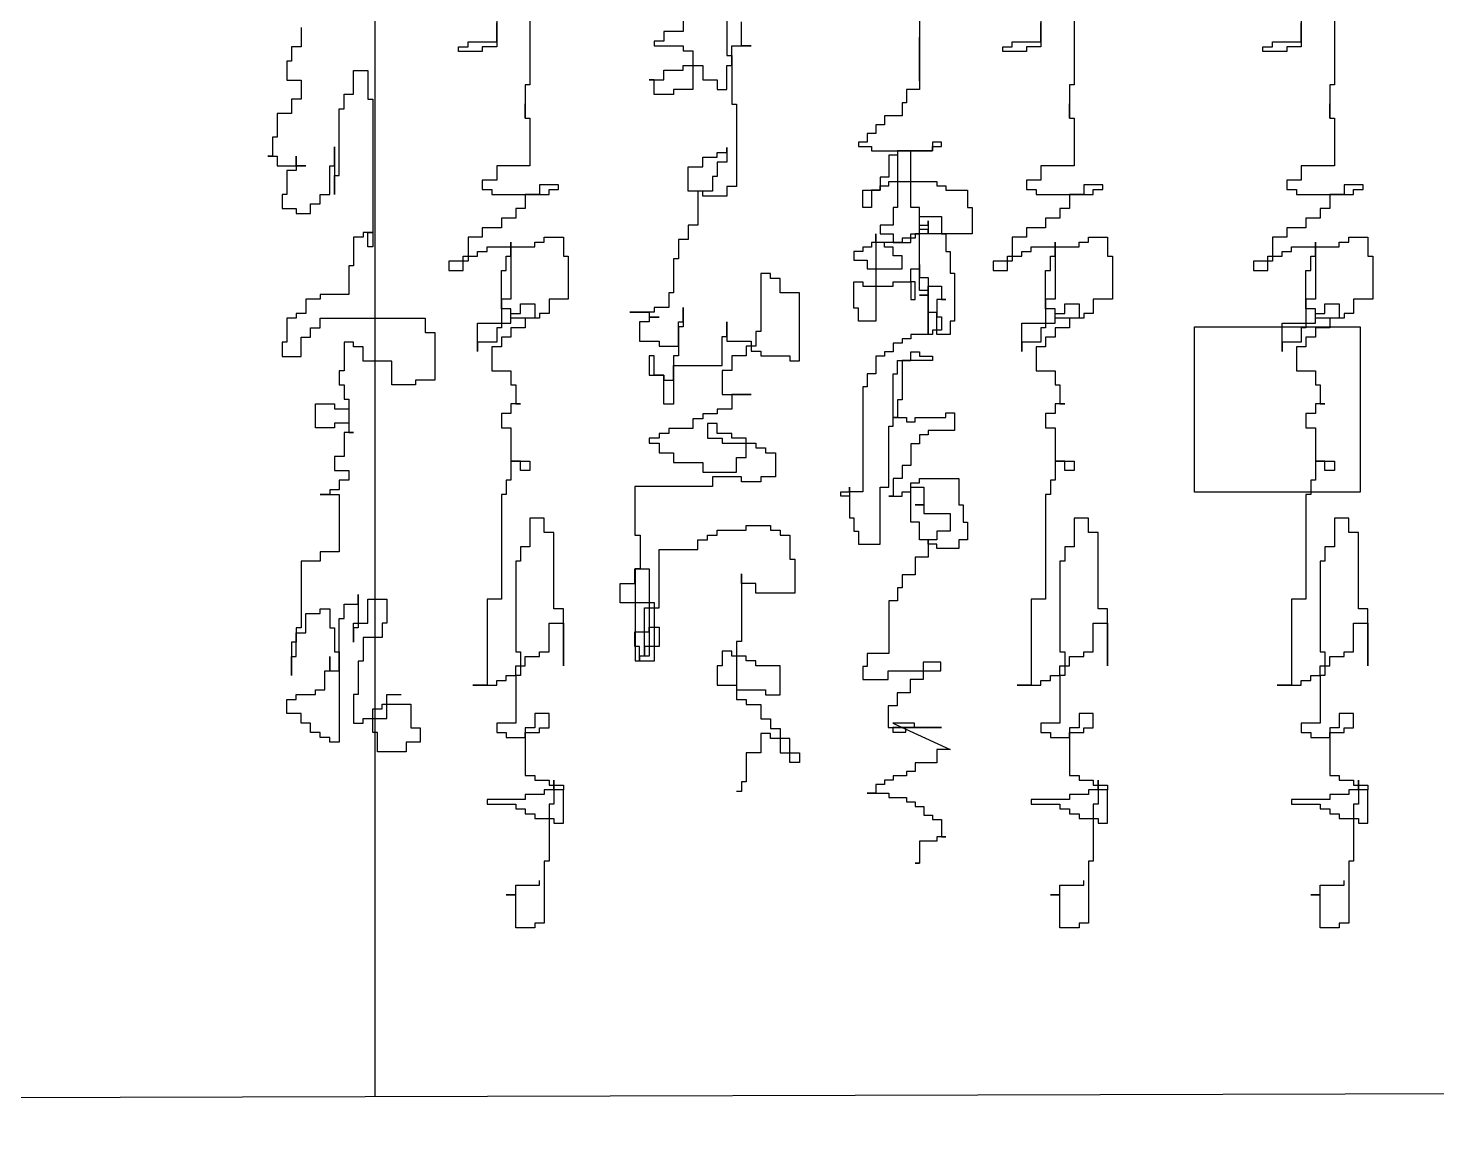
# Model space of a CAD drawing. Extents: x 225307 to 340959, y 27372 to 84205.
# Drawn here: x 314152 to 315447, y 73647 to 74652 of the extents above; entities that cross this region are included whole.
import ezdxf

# ---------------------------------------------------------------- set-up
doc = ezdxf.new("R2010")
doc.units = 0
doc.header["$MEASUREMENT"] = 0
doc.layers.get('0').update_dxf_attribs({"linetype": 'CONTINUOUS'})
for name, color, linetype in [('3', 7, 'CONTINUOUS'), ('PH', 8, 'CONTINUOUS'), ('道路', 3, 'CONTINUOUS')]:
    doc.layers.add(name, color=color, linetype=linetype)

msp = doc.modelspace()

# ---------------------------------------------------------------- linework, layer by layer
at = {"color": 251}
for points in [[(314971.6, 74712.1), (314971.6, 74603.6), (314971.6, 74643.8), (314971.6, 74595.6), (314959.5, 74595.6), (314959.5, 74583.5), (314955.5, 74583.5), (314955.5, 74571.5), (314939.4, 74571.5), (314939.4, 74563.4), (314931.3, 74563.4), (314931.3, 74555.4), (314923.3, 74555.4), (314923.3, 74547.4), (314915.3, 74547.4), (314915.3, 74543.4), (314927.3, 74543.4), (314927.3, 74539.3), (314983.6, 74539.3), (314983.6, 74543.4), (314991.7, 74543.4), (314991.7, 74547.4), (314983.6, 74547.4), (314983.6, 74539.3), (314951.4, 74539.3), (314951.4, 74535.3), (314943.4, 74535.3), (314943.4, 74515.2), (314935.4, 74515.2), (314935.4, 74503.2), (314927.3, 74503.2), (314927.3, 74487.1), (314919.3, 74487.1), (314919.3, 74503.2), (314935.4, 74503.2), (314935.4, 74507.2), (314943.4, 74507.2), (314943.4, 74511.2), (314987.6, 74511.2), (314987.6, 74507.2), (314995.7, 74507.2), (314995.7, 74503.2), (315015.8, 74503.2), (315015.8, 74487.1), (315019.8, 74487.1), (315019.8, 74463), (314979.6, 74463), (314979.6, 74467), (314971.6, 74467), (314971.6, 74487.1), (314963.5, 74487.1), (314963.5, 74539.3), (314951.4, 74539.3), (314951.4, 74487.1), (314947.4, 74487.1), (314947.4, 74471), (314935.4, 74471), (314935.4, 74463), (314947.4, 74463), (314947.4, 74455), (314963.5, 74455), (314963.5, 74463), (314971.6, 74463), (314971.6, 74471), (314979.6, 74471), (314979.6, 74475), (314979.6, 74463), (314967.5, 74463), (314967.5, 74459), (314955.5, 74459), (314955.5, 74455), (314927.3, 74455), (314927.3, 74450.9), (314919.3, 74450.9), (314919.3, 74446.9), (314911.2, 74446.9), (314911.2, 74438.9), (314923.3, 74438.9), (314923.3, 74430.9), (314955.5, 74430.9), (314955.5, 74442.9), (314947.4, 74442.9), (314947.4, 74450.9), (314939.4, 74450.9), (314939.4, 74455), (314931.3, 74455), (314931.3, 74463), (314931.3, 74382.6), (314915.3, 74382.6), (314915.3, 74394.7), (314911.2, 74394.7), (314911.2, 74418.8), (314919.3, 74418.8), (314919.3, 74414.8), (314947.4, 74414.8), (314947.4, 74418.8), (314963.5, 74418.8), (314963.5, 74402.7), (314967.5, 74402.7), (314967.5, 74418.8), (314963.5, 74418.8), (314963.5, 74430.9), (314971.6, 74430.9), (314971.6, 74434.9), (314971.6, 74422.8), (314979.6, 74422.8), (314979.6, 74370.6), (314979.6, 74410.8), (314971.6, 74410.8), (314971.6, 74479.1), (314991.7, 74479.1), (314991.7, 74463), (314995.7, 74463), (314995.7, 74446.9), (314999.7, 74446.9), (314999.7, 74426.8), (315003.7, 74426.8), (315003.7, 74382.6), (314999.7, 74382.6), (314999.7, 74370.6), (314987.6, 74370.6), (314987.6, 74390.7), (314979.6, 74390.7), (314979.6, 74406.7), (314971.6, 74406.7), (314979.6, 74406.7), (314979.6, 74414.8), (314991.7, 74414.8), (314991.7, 74402.7), (314995.7, 74402.7), (314987.6, 74402.7), (314987.6, 74386.7), (314991.7, 74386.7), (314991.7, 74374.6), (314983.6, 74374.6), (314983.6, 74370.6), (314963.5, 74370.6), (314963.5, 74366.6), (314955.5, 74366.6), (314955.5, 74362.5), (314947.4, 74362.5), (314947.4, 74354.5), (314939.4, 74354.5), (314939.4, 74350.5), (314931.3, 74350.5), (314931.3, 74334.4), (314923.3, 74334.4), (314923.3, 74322.4), (314919.3, 74322.4), (314919.3, 74225.9), (314907.2, 74225.9), (314907.2, 74221.9), (314899.2, 74221.9), (314899.2, 74225.9), (314907.2, 74225.9), (314907.2, 74230), (314907.2, 74201.8), (314911.2, 74201.8), (314911.2, 74189.8), (314915.3, 74189.8), (314915.3, 74177.7), (314935.4, 74177.7), (314935.4, 74230), (314943.4, 74230), (314943.4, 74286.2), (314947.4, 74286.2), (314947.4, 74334.4), (314951.4, 74334.4), (314951.4, 74346.5), (314963.5, 74346.5), (314963.5, 74354.5), (314971.6, 74354.5), (314971.6, 74350.5), (314983.6, 74350.5), (314983.6, 74346.5), (314955.5, 74346.5), (314955.5, 74310.3), (314951.4, 74310.3), (314951.4, 74294.2), (314947.4, 74294.2), (314959.5, 74294.2), (314959.5, 74290.2), (314967.5, 74290.2), (314967.5, 74294.2), (314995.7, 74294.2), (314995.7, 74298.3), (315003.7, 74298.3), (315003.7, 74282.2), (314979.6, 74282.2), (314979.6, 74278.2), (314971.6, 74278.2), (314971.6, 74270.1), (314963.5, 74270.1), (314963.5, 74250), (314955.5, 74250), (314955.5, 74238), (314947.4, 74238), (314947.4, 74221.9), (314943.4, 74221.9), (314955.5, 74221.9), (314955.5, 74225.9), (314963.5, 74225.9), (314963.5, 74234), (314971.6, 74234), (314971.6, 74238), (315007.7, 74238), (315007.7, 74213.9), (315011.8, 74213.9), (315011.8, 74197.8), (315015.8, 74197.8), (315015.8, 74181.7), (315007.7, 74181.7), (315007.7, 74173.7), (314987.6, 74173.7), (314987.6, 74177.7), (314979.6, 74177.7), (314979.6, 74181.7), (314971.6, 74181.7), (314971.6, 74197.8), (314963.5, 74197.8), (314963.5, 74230), (314975.6, 74230), (314975.6, 74213.9), (314967.5, 74213.9), (314975.6, 74213.9), (314975.6, 74205.8), (314999.7, 74205.8), (314999.7, 74189.8), (314987.6, 74189.8), (314987.6, 74181.7), (314979.6, 74181.7), (314979.6, 74165.7), (314967.5, 74165.7), (314967.5, 74149.6), (314955.5, 74149.6), (314955.5, 74137.5), (314951.4, 74137.5), (314951.4, 74125.5), (314943.4, 74125.5), (314943.4, 74077.3), (314923.3, 74077.3), (314923.3, 74065.2), (314919.3, 74065.2), (314919.3, 74053.2), (314942.8, 74053.2), (314942.8, 74061.2), (314991.1, 74061.2), (314991.1, 74069.2), (314975, 74069.2), (314975, 74053.2), (314962.9, 74053.2), (314962.9, 74041.1), (314950.9, 74041.1), (314950.9, 74029.1), (314942.8, 74029.1), (314942.8, 74009), (314991.7, 74009), (314946.9, 74009), (314946.9, 74004.9), (314958.9, 74004.9), (314958.9, 74009), (314967, 74009), (314967, 74013), (314946.9, 74013), (314999.7, 73988.9), (314987.6, 73988.9), (314987.6, 73976.8), (314967.5, 73976.8), (314967.5, 73968.8), (314959.5, 73968.8), (314959.5, 73964.8), (314947.4, 73964.8), (314947.4, 73960.8), (314939.4, 73960.8), (314939.4, 73956.7), (314931.3, 73956.7), (314931.3, 73948.7), (314923.3, 73948.7), (314943.4, 73948.7), (314943.4, 73944.7), (314959.5, 73944.7), (314959.5, 73940.7), (314967.5, 73940.7), (314967.5, 73936.6), (314975.6, 73936.6), (314975.6, 73928.6), (314983.6, 73928.6), (314983.6, 73924.6), (314991.7, 73924.6), (314991.7, 73908.5), (314995.7, 73908.5), (314987.6, 73908.5), (314987.6, 73904.5), (314971.6, 73904.5), (314971.6, 73884.4), (314967.5, 73884.4), (314971.6, 73884.4)], [(314613.4, 74670.1), (314613.4, 74600), (314609.1, 74600), (314609.1, 74569.4), (314609.1, 74582.5), (314609.1, 74569.4), (314613.4, 74569.4), (314613.4, 74525.6), (314582.8, 74525.6), (314582.8, 74512.4), (314569.6, 74512.4), (314569.6, 74503.7), (314578.4, 74503.7), (314578.4, 74499.3), (314631, 74499.3), (314631, 74503.7), (314639.7, 74503.7), (314639.7, 74508.1), (314622.2, 74508.1), (314622.2, 74499.3), (314609.1, 74499.3), (314609.1, 74486.2), (314600.3, 74486.2), (314600.3, 74477.4), (314587.1, 74477.4), (314587.1, 74468.6), (314569.6, 74468.6), (314569.6, 74459.9), (314556.5, 74459.9), (314556.5, 74438), (314538.9, 74438), (314538.9, 74429.2), (314552.1, 74429.2), (314552.1, 74442.4), (314565.2, 74442.4), (314565.2, 74446.7), (314574, 74446.7), (314574, 74451.1), (314617.8, 74451.1), (314617.8, 74455.5), (314626.6, 74455.5), (314626.6, 74459.9), (314644.1, 74459.9), (314644.1, 74442.4), (314648.5, 74442.4), (314648.5, 74402.9), (314631, 74402.9), (314631, 74389.8), (314622.2, 74389.8), (314622.2, 74385.4), (314595.9, 74385.4), (314595.9, 74394.2), (314587.1, 74394.2), (314587.1, 74429.2), (314591.5, 74429.2), (314591.5, 74442.4), (314595.9, 74442.4), (314595.9, 74455.5), (314595.9, 74402.9), (314587.1, 74402.9), (314587.1, 74376.7), (314582.8, 74376.7), (314582.8, 74363.5), (314565.2, 74363.5), (314565.2, 74354.8), (314565.2, 74381), (314595.9, 74381), (314595.9, 74389.8), (314604.7, 74389.8), (314604.7, 74398.6), (314617.8, 74398.6), (314617.8, 74385.4), (314609.1, 74385.4), (314609.1, 74376.7), (314595.9, 74376.7), (314595.9, 74367.9), (314587.1, 74367.9), (314587.1, 74359.1), (314578.4, 74359.1), (314578.4, 74337.2), (314595.9, 74337.2), (314595.9, 74324.1), (314600.3, 74324.1), (314600.3, 74306.6), (314604.7, 74306.6), (314595.9, 74306.6), (314595.9, 74297.8), (314587.1, 74297.8), (314587.1, 74284.7), (314595.9, 74284.7), (314595.9, 74254), (314613.4, 74254), (314613.4, 74245.3), (314604.7, 74245.3), (314604.7, 74254), (314595.9, 74254), (314595.9, 74236.5), (314591.5, 74236.5), (314591.5, 74223.4), (314587.1, 74223.4), (314587.1, 74127), (314574, 74127), (314574, 74048.2), (314560.8, 74048.2), (314582.8, 74048.2), (314582.8, 74052.5), (314591.5, 74052.5), (314591.5, 74056.9), (314600.3, 74056.9), (314600.3, 74065.7), (314609.1, 74065.7), (314609.1, 74074.4), (314622.2, 74074.4), (314622.2, 74078.8), (314631, 74078.8), (314631, 74105.1), (314644.1, 74105.1), (314644.1, 74065.7), (314644.1, 74118.2), (314635.4, 74118.2), (314635.4, 74188.3), (314626.6, 74188.3), (314626.6, 74201.5), (314613.4, 74201.5), (314613.4, 74175.2), (314604.7, 74175.2), (314604.7, 74162), (314600.3, 74162), (314600.3, 74078.8), (314604.7, 74078.8), (314604.7, 74056.9), (314600.3, 74056.9), (314600.3, 74013.1), (314582.8, 74013.1), (314582.8, 74004.4), (314591.5, 74004.4), (314591.5, 74000), (314609.1, 74000), (314609.1, 74004.4), (314622.2, 74004.4), (314622.2, 74008.7), (314631, 74008.7), (314631, 74021.9), (314617.8, 74021.9), (314617.8, 74008.7), (314609.1, 74008.7), (314609.1, 73964.9), (314617.8, 73964.9), (314617.8, 73960.6), (314631, 73960.6), (314631, 73956.2), (314644.1, 73956.2), (314644.1, 73951.8), (314626.6, 73951.8), (314626.6, 73947.4), (314609.1, 73947.4), (314609.1, 73943), (314574, 73943), (314574, 73938.7), (314600.3, 73938.7), (314600.3, 73934.3), (314609.1, 73934.3), (314609.1, 73929.9), (314617.8, 73929.9), (314617.8, 73925.5), (314635.4, 73925.5), (314635.4, 73921.1), (314644.1, 73921.1), (314644.1, 73951.8), (314635.4, 73951.8), (314635.4, 73960.6), (314635.4, 73938.7), (314631, 73938.7), (314631, 73886.1), (314626.6, 73886.1), (314626.6, 73829.2), (314617.8, 73829.2), (314617.8, 73824.8), (314600.3, 73824.8), (314600.3, 73855.4), (314591.5, 73855.4), (314600.3, 73855.4), (314600.3, 73864.2), (314622.2, 73864.2), (314622.2, 73868.6)], [(314582.8, 74670.1), (314582.8, 74635.1), (314569.6, 74635.1), (314569.6, 74630.7), (314547.7, 74630.7), (314547.7, 74635.1), (314556.5, 74635.1), (314556.5, 74639.5), (314582.8, 74639.5), (314582.8, 74657)], [(314794.4, 74666.9), (314794.4, 74626.9), (314798.9, 74626.9), (314798.9, 74582.3), (314803.3, 74582.3), (314803.3, 74506.7), (314794.4, 74506.7), (314794.4, 74497.7), (314772.2, 74497.7), (314772.2, 74502.2), (314758.8, 74502.2), (314758.8, 74524.5), (314772.2, 74524.5), (314772.2, 74533.4), (314785.5, 74533.4), (314785.5, 74537.8), (314794.4, 74537.8), (314794.4, 74542.3), (314794.4, 74528.9), (314785.5, 74528.9), (314785.5, 74515.6), (314781.1, 74515.6), (314781.1, 74502.2), (314767.7, 74502.2), (314767.7, 74471), (314758.8, 74471), (314758.8, 74457.7), (314749.9, 74457.7), (314749.9, 74439.9), (314745.4, 74439.9), (314745.4, 74408.7), (314741, 74408.7), (314741, 74395.4), (314727.6, 74395.4), (314727.6, 74390.9), (314705.3, 74390.9), (314723.1, 74390.9), (314723.1, 74386.5), (314732.1, 74386.5), (314723.1, 74386.5), (314723.1, 74382), (314714.2, 74382), (314714.2, 74364.2), (314732.1, 74364.2), (314732.1, 74359.7), (314749.9, 74359.7), (314749.9, 74382), (314754.3, 74382), (314754.3, 74395.4), (314754.3, 74377.6), (314749.9, 74377.6), (314749.9, 74350.8), (314745.4, 74350.8), (314745.4, 74306.3), (314736.5, 74306.3), (314736.5, 74333), (314727.6, 74333), (314727.6, 74350.8), (314723.1, 74350.8), (314723.1, 74333), (314736.5, 74333), (314736.5, 74328.6), (314745.4, 74328.6), (314745.4, 74341.9), (314790, 74341.9), (314790, 74368.6), (314794.4, 74368.6), (314794.4, 74382), (314794.4, 74364.2), (314816.7, 74364.2), (314816.7, 74355.3), (314825.6, 74355.3), (314825.6, 74350.8), (314852.4, 74350.8), (314852.4, 74346.4), (314861.3, 74346.4), (314861.3, 74408.7), (314843.4, 74408.7), (314843.4, 74422.1), (314834.5, 74422.1), (314834.5, 74426.5), (314825.6, 74426.5), (314825.6, 74373.1), (314821.2, 74373.1), (314821.2, 74359.7), (314812.3, 74359.7), (314812.3, 74350.8), (314798.9, 74350.8), (314798.9, 74337.5), (314790, 74337.5), (314790, 74315.2), (314816.7, 74315.2), (314798.9, 74315.2), (314798.9, 74301.9), (314785.5, 74301.9), (314785.5, 74297.4), (314772.2, 74297.4), (314772.2, 74293), (314763.2, 74293), (314763.2, 74284.1), (314741, 74284.1), (314741, 74279.6), (314732.1, 74279.6), (314732.1, 74275.2), (314723.1, 74275.2), (314723.1, 74270.7), (314732.1, 74270.7), (314732.1, 74261.8), (314745.4, 74261.8), (314745.4, 74252.9), (314772.2, 74252.9), (314772.2, 74244), (314803.3, 74244), (314803.3, 74257.4), (314812.3, 74257.4), (314812.3, 74275.2), (314798.9, 74275.2), (314798.9, 74279.6), (314785.5, 74279.6), (314785.5, 74288.5), (314776.6, 74288.5), (314776.6, 74275.2), (314790, 74275.2), (314790, 74270.7), (314821.2, 74270.7), (314821.2, 74266.3), (314830.1, 74266.3), (314830.1, 74261.8), (314839, 74261.8), (314839, 74239.5), (314825.6, 74239.5), (314825.6, 74235.1), (314807.8, 74235.1), (314807.8, 74239.5), (314781.1, 74239.5), (314781.1, 74230.6), (314709.8, 74230.6), (314709.8, 74186.1), (314714.6, 74186.1), (314714.6, 74155), (314710.1, 74155), (314710.1, 74116.8), (314710.1, 74070.4), (314727.9, 74070.4), (314727.9, 74123.8), (314696.4, 74123.8), (314696.4, 74141.6), (314709.8, 74141.6), (314709.8, 74155), (314723.1, 74155), (314723.1, 74074.8), (314714.2, 74074.8), (314714.2, 74070.4), (314714.2, 74083.7), (314709.8, 74083.7), (314709.8, 74097.1), (314723.1, 74097.1), (314723.1, 74101.5), (314732.1, 74101.5), (314732.1, 74083.7), (314718.7, 74083.7), (314718.7, 74074.8), (314718.7, 74119.3), (314732.1, 74119.3), (314732.1, 74172.8), (314767.7, 74172.8), (314767.7, 74181.7), (314776.6, 74181.7), (314776.6, 74186.1), (314785.5, 74186.1), (314785.5, 74190.6), (314812.3, 74190.6), (314812.3, 74195), (314834.5, 74195), (314834.5, 74190.6), (314843.4, 74190.6), (314843.4, 74186.1), (314852.4, 74186.1), (314852.4, 74163.9), (314856.8, 74163.9), (314856.8, 74132.7), (314821.2, 74132.7), (314821.2, 74141.6), (314807.8, 74141.6), (314807.8, 74150.5), (314807.8, 74088.2), (314803.3, 74088.2), (314803.3, 74043.7), (314830.1, 74043.7), (314830.1, 74039.2), (314843.4, 74039.2), (314843.4, 74065.9), (314821.2, 74065.9), (314821.2, 74070.4), (314812.3, 74070.4), (314812.3, 74074.8), (314798.9, 74074.8), (314798.9, 74079.3), (314790, 74079.3), (314790, 74065.9), (314785.5, 74065.9), (314785.5, 74048.1), (314803.3, 74048.1), (314803.3, 74034.8), (314812.3, 74034.8), (314812.3, 74030.3), (314825.6, 74030.3), (314825.6, 74017), (314834.5, 74017), (314834.5, 74008.1), (314843.4, 74008.1), (314843.4, 73985.8), (314861.3, 73985.8), (314861.3, 73976.9), (314852.4, 73976.9), (314852.4, 73999.1), (314834.5, 73999.1), (314834.5, 74003.6), (314825.6, 74003.6), (314825.6, 73985.8), (314812.3, 73985.8), (314812.3, 73959.1), (314807.8, 73959.1), (314807.8, 73950.2), (314803.3, 73950.2)], [(314754.3, 74662.5), (314754.3, 74649.1), (314736.5, 74649.1), (314736.5, 74640.2), (314727.6, 74640.2), (314727.6, 74635.8), (314754.3, 74635.8), (314754.3, 74631.3), (314763.2, 74631.3), (314763.2, 74595.7), (314745.4, 74595.7), (314745.4, 74591.2), (314727.6, 74591.2), (314727.6, 74604.6), (314723.1, 74604.6), (314736.5, 74604.6), (314736.5, 74613.5), (314754.3, 74613.5), (314754.3, 74617.9), (314772.2, 74617.9), (314772.2, 74604.6), (314785.5, 74604.6), (314785.5, 74595.7), (314794.4, 74595.7), (314794.4, 74617.9), (314798.9, 74617.9), (314798.9, 74635.8), (314816.7, 74635.8), (314807.8, 74635.8), (314807.8, 74658)], [(315113.8, 74670.1), (315113.8, 74600), (315109.4, 74600), (315109.4, 74569.4), (315109.4, 74582.5), (315109.4, 74569.4), (315113.8, 74569.4), (315113.8, 74525.6), (315083.1, 74525.6), (315083.1, 74512.4), (315070, 74512.4), (315070, 74503.7), (315078.7, 74503.7), (315078.7, 74499.3), (315131.3, 74499.3), (315131.3, 74503.7), (315140.1, 74503.7), (315140.1, 74508.1), (315122.6, 74508.1), (315122.6, 74499.3), (315109.4, 74499.3), (315109.4, 74486.2), (315100.6, 74486.2), (315100.6, 74477.4), (315087.5, 74477.4), (315087.5, 74468.6), (315070, 74468.6), (315070, 74459.9), (315056.8, 74459.9), (315056.8, 74438), (315039.3, 74438), (315039.3, 74429.2), (315052.4, 74429.2), (315052.4, 74442.4), (315065.6, 74442.4), (315065.6, 74446.7), (315074.3, 74446.7), (315074.3, 74451.1), (315118.2, 74451.1), (315118.2, 74455.5), (315127, 74455.5), (315127, 74459.9), (315144.5, 74459.9), (315144.5, 74442.4), (315148.9, 74442.4), (315148.9, 74402.9), (315131.3, 74402.9), (315131.3, 74389.8), (315122.6, 74389.8), (315122.6, 74385.4), (315096.3, 74385.4), (315096.3, 74394.2), (315087.5, 74394.2), (315087.5, 74429.2), (315091.9, 74429.2), (315091.9, 74442.4), (315096.3, 74442.4), (315096.3, 74455.5), (315096.3, 74402.9), (315087.5, 74402.9), (315087.5, 74376.7), (315083.1, 74376.7), (315083.1, 74363.5), (315065.6, 74363.5), (315065.6, 74354.8), (315065.6, 74381), (315096.3, 74381), (315096.3, 74389.8), (315105, 74389.8), (315105, 74398.6), (315118.2, 74398.6), (315118.2, 74385.4), (315109.4, 74385.4), (315109.4, 74376.7), (315096.3, 74376.7), (315096.3, 74367.9), (315087.5, 74367.9), (315087.5, 74359.1), (315078.7, 74359.1), (315078.7, 74337.2), (315096.3, 74337.2), (315096.3, 74324.1), (315100.6, 74324.1), (315100.6, 74306.6), (315105, 74306.6), (315096.3, 74306.6), (315096.3, 74297.8), (315087.5, 74297.8), (315087.5, 74284.7), (315096.3, 74284.7), (315096.3, 74254), (315113.8, 74254), (315113.8, 74245.3), (315105, 74245.3), (315105, 74254), (315096.3, 74254), (315096.3, 74236.5), (315091.9, 74236.5), (315091.9, 74223.4), (315087.5, 74223.4), (315087.5, 74127), (315074.3, 74127), (315074.3, 74048.2), (315061.2, 74048.2), (315083.1, 74048.2), (315083.1, 74052.5), (315091.9, 74052.5), (315091.9, 74056.9), (315100.6, 74056.9), (315100.6, 74065.7), (315109.4, 74065.7), (315109.4, 74074.4), (315122.6, 74074.4), (315122.6, 74078.8), (315131.3, 74078.8), (315131.3, 74105.1), (315144.5, 74105.1), (315144.5, 74065.7), (315144.5, 74118.2), (315135.7, 74118.2), (315135.7, 74188.3), (315127, 74188.3), (315127, 74201.5), (315113.8, 74201.5), (315113.8, 74175.2), (315105, 74175.2), (315105, 74162), (315100.6, 74162), (315100.6, 74078.8), (315105, 74078.8), (315105, 74056.9), (315100.6, 74056.9), (315100.6, 74013.1), (315083.1, 74013.1), (315083.1, 74004.4), (315091.9, 74004.4), (315091.9, 74000), (315109.4, 74000), (315109.4, 74004.4), (315122.6, 74004.4), (315122.6, 74008.7), (315131.3, 74008.7), (315131.3, 74021.9), (315118.2, 74021.9), (315118.2, 74008.7), (315109.4, 74008.7), (315109.4, 73964.9), (315118.2, 73964.9), (315118.2, 73960.6), (315131.3, 73960.6), (315131.3, 73956.2), (315144.5, 73956.2), (315144.5, 73951.8), (315127, 73951.8), (315127, 73947.4), (315109.4, 73947.4), (315109.4, 73943), (315074.3, 73943), (315074.3, 73938.7), (315100.6, 73938.7), (315100.6, 73934.3), (315109.4, 73934.3), (315109.4, 73929.9), (315118.2, 73929.9), (315118.2, 73925.5), (315135.7, 73925.5), (315135.7, 73921.1), (315144.5, 73921.1), (315144.5, 73951.8), (315135.7, 73951.8), (315135.7, 73960.6), (315135.7, 73938.7), (315131.3, 73938.7), (315131.3, 73886.1), (315127, 73886.1), (315127, 73829.2), (315118.2, 73829.2), (315118.2, 73824.8), (315100.6, 73824.8), (315100.6, 73855.4), (315091.9, 73855.4), (315100.6, 73855.4), (315100.6, 73864.2), (315122.6, 73864.2), (315122.6, 73868.6)], [(315083.1, 74670.1), (315083.1, 74635.1), (315070, 74635.1), (315070, 74630.7), (315048, 74630.7), (315048, 74635.1), (315056.8, 74635.1), (315056.8, 74639.5), (315083.1, 74639.5), (315083.1, 74657)], [(315353.1, 74670.1), (315353.1, 74600), (315348.7, 74600), (315348.7, 74569.4), (315348.7, 74582.5), (315348.7, 74569.4), (315353.1, 74569.4), (315353.1, 74525.6), (315322.4, 74525.6), (315322.4, 74512.4), (315309.3, 74512.4), (315309.3, 74503.7), (315318, 74503.7), (315318, 74499.3), (315370.6, 74499.3), (315370.6, 74503.7), (315379.4, 74503.7), (315379.4, 74508.1), (315361.9, 74508.1), (315361.9, 74499.3), (315348.7, 74499.3), (315348.7, 74486.2), (315340, 74486.2), (315340, 74477.4), (315326.8, 74477.4), (315326.8, 74468.6), (315309.3, 74468.6), (315309.3, 74459.9), (315296.1, 74459.9), (315296.1, 74438), (315278.6, 74438), (315278.6, 74429.2), (315291.7, 74429.2), (315291.7, 74442.4), (315304.9, 74442.4), (315304.9, 74446.7), (315313.6, 74446.7), (315313.6, 74451.1), (315357.5, 74451.1), (315357.5, 74455.5), (315366.3, 74455.5), (315366.3, 74459.9), (315383.8, 74459.9), (315383.8, 74442.4), (315388.2, 74442.4), (315388.2, 74402.9), (315370.6, 74402.9), (315370.6, 74389.8), (315361.9, 74389.8), (315361.9, 74385.4), (315335.6, 74385.4), (315335.6, 74394.2), (315326.8, 74394.2), (315326.8, 74429.2), (315331.2, 74429.2), (315331.2, 74442.4), (315335.6, 74442.4), (315335.6, 74455.5), (315335.6, 74402.9), (315326.8, 74402.9), (315326.8, 74376.7), (315322.4, 74376.7), (315322.4, 74363.5), (315304.9, 74363.5), (315304.9, 74354.8), (315304.9, 74381), (315335.6, 74381), (315335.6, 74389.8), (315344.3, 74389.8), (315344.3, 74398.6), (315357.5, 74398.6), (315357.5, 74385.4), (315348.7, 74385.4), (315348.7, 74376.7), (315335.6, 74376.7), (315335.6, 74367.9), (315326.8, 74367.9), (315326.8, 74359.1), (315318, 74359.1), (315318, 74337.2), (315335.6, 74337.2), (315335.6, 74324.1), (315340, 74324.1), (315340, 74306.6), (315344.3, 74306.6), (315335.6, 74306.6), (315335.6, 74297.8), (315326.8, 74297.8), (315326.8, 74284.7), (315335.6, 74284.7), (315335.6, 74254), (315353.1, 74254), (315353.1, 74245.3), (315344.3, 74245.3), (315344.3, 74254), (315335.6, 74254), (315335.6, 74236.5), (315331.2, 74236.5), (315331.2, 74223.4), (315326.8, 74223.4), (315326.8, 74127), (315313.6, 74127), (315313.6, 74048.2), (315300.5, 74048.2), (315322.4, 74048.2), (315322.4, 74052.5), (315331.2, 74052.5), (315331.2, 74056.9), (315340, 74056.9), (315340, 74065.7), (315348.7, 74065.7), (315348.7, 74074.4), (315361.9, 74074.4), (315361.9, 74078.8), (315370.6, 74078.8), (315370.6, 74105.1), (315383.8, 74105.1), (315383.8, 74065.7), (315383.8, 74118.2), (315375, 74118.2), (315375, 74188.3), (315366.3, 74188.3), (315366.3, 74201.5), (315353.1, 74201.5), (315353.1, 74175.2), (315344.3, 74175.2), (315344.3, 74162), (315340, 74162), (315340, 74078.8), (315344.3, 74078.8), (315344.3, 74056.9), (315340, 74056.9), (315340, 74013.1), (315322.4, 74013.1), (315322.4, 74004.4), (315331.2, 74004.4), (315331.2, 74000), (315348.7, 74000), (315348.7, 74004.4), (315361.9, 74004.4), (315361.9, 74008.7), (315370.6, 74008.7), (315370.6, 74021.9), (315357.5, 74021.9), (315357.5, 74008.7), (315348.7, 74008.7), (315348.7, 73964.9), (315357.5, 73964.9), (315357.5, 73960.6), (315370.6, 73960.6), (315370.6, 73956.2), (315383.8, 73956.2), (315383.8, 73951.8), (315366.3, 73951.8), (315366.3, 73947.4), (315348.7, 73947.4), (315348.7, 73943), (315313.6, 73943), (315313.6, 73938.7), (315340, 73938.7), (315340, 73934.3), (315348.7, 73934.3), (315348.7, 73929.9), (315357.5, 73929.9), (315357.5, 73925.5), (315375, 73925.5), (315375, 73921.1), (315383.8, 73921.1), (315383.8, 73951.8), (315375, 73951.8), (315375, 73960.6), (315375, 73938.7), (315370.6, 73938.7), (315370.6, 73886.1), (315366.3, 73886.1), (315366.3, 73829.2), (315357.5, 73829.2), (315357.5, 73824.8), (315340, 73824.8), (315340, 73855.4), (315331.2, 73855.4), (315340, 73855.4), (315340, 73864.2), (315361.9, 73864.2), (315361.9, 73868.6)], [(315322.4, 74670.1), (315322.4, 74635.1), (315309.3, 74635.1), (315309.3, 74630.7), (315287.3, 74630.7), (315287.3, 74635.1), (315296.1, 74635.1), (315296.1, 74639.5), (315322.4, 74639.5), (315322.4, 74657)], [(314403, 74652.6), (314403, 74635.1), (314394.3, 74635.1), (314394.3, 74621.9), (314389.9, 74621.9), (314389.9, 74604.4), (314403, 74604.4), (314403, 74586.9), (314394.3, 74586.9), (314394.3, 74573.8), (314381.1, 74573.8), (314381.1, 74551.9), (314376.7, 74551.9), (314376.7, 74534.3), (314372.3, 74534.3), (314381.1, 74534.3), (314381.1, 74525.6), (314407.4, 74525.6), (314398.6, 74525.6), (314398.6, 74534.3), (314398.6, 74521.2), (314389.9, 74521.2), (314389.9, 74499.3), (314385.5, 74499.3), (314385.5, 74486.2), (314398.6, 74486.2), (314398.6, 74481.8), (314411.8, 74481.8), (314411.8, 74490.5), (314420.6, 74490.5), (314420.6, 74499.3), (314429.3, 74499.3), (314429.3, 74525.6), (314433.7, 74525.6), (314433.7, 74543.1), (314433.7, 74499.3), (314433.7, 74516.8), (314438.1, 74516.8), (314438.1, 74578.1), (314442.5, 74578.1), (314442.5, 74591.3), (314451.2, 74591.3), (314451.2, 74613.2), (314464.4, 74613.2), (314464.4, 74586.9), (314468.8, 74586.9), (314468.8, 74451.1), (314464.4, 74451.1), (314464.4, 74464.3), (314468.8, 74464.3), (314460, 74464.3), (314460, 74459.9), (314451.2, 74459.9), (314451.2, 74433.6), (314446.9, 74433.6), (314446.9, 74407.3), (314420.6, 74407.3), (314420.6, 74402.9), (314407.4, 74402.9), (314407.4, 74389.8), (314398.6, 74389.8), (314398.6, 74385.4), (314389.9, 74385.4), (314389.9, 74363.5), (314385.5, 74363.5), (314385.5, 74350.4), (314403, 74350.4), (314403, 74367.9), (314411.8, 74367.9), (314411.8, 74376.7), (314420.6, 74376.7), (314420.6, 74385.4), (314517, 74385.4), (314517, 74372.3), (314525.8, 74372.3), (314525.8, 74328.5), (314508.2, 74328.5), (314508.2, 74324.1), (314486.3, 74324.1), (314486.3, 74346), (314460, 74346), (314460, 74359.1), (314451.2, 74359.1), (314451.2, 74363.5), (314442.5, 74363.5), (314442.5, 74337.2), (314438.1, 74337.2), (314438.1, 74324.1), (314442.5, 74324.1), (314442.5, 74311), (314446.9, 74311), (314446.9, 74289.1), (314433.7, 74289.1), (314433.7, 74284.7), (314416.2, 74284.7), (314416.2, 74306.6), (314433.7, 74306.6), (314433.7, 74302.2), (314446.9, 74302.2), (314446.9, 74280.3), (314451.2, 74280.3), (314442.5, 74280.3), (314442.5, 74258.4), (314433.7, 74258.4), (314433.7, 74245.3), (314446.9, 74245.3), (314446.9, 74236.5), (314438.1, 74236.5), (314438.1, 74227.7), (314429.3, 74227.7), (314429.3, 74223.4), (314420.6, 74223.4), (314438.1, 74223.4), (314438.1, 74170.8), (314420.6, 74170.8), (314420.6, 74162), (314403, 74162), (314403, 74100.7), (314398.6, 74100.7), (314398.6, 74087.6), (314394.3, 74087.6), (314394.3, 74056.9), (314394.3, 74074.4), (314398.6, 74074.4), (314398.6, 74096.3), (314407.4, 74096.3), (314407.4, 74113.9), (314420.6, 74113.9), (314420.6, 74118.2), (314429.3, 74118.2), (314429.3, 74100.7), (314433.7, 74100.7), (314433.7, 74078.8), (314438.1, 74078.8), (314438.1, 73995.6), (314429.3, 73995.6), (314429.3, 74000), (314420.6, 74000), (314420.6, 74004.4), (314411.8, 74004.4), (314411.8, 74013.1), (314403, 74013.1), (314403, 74021.9), (314389.9, 74021.9), (314389.9, 74035), (314398.6, 74035), (314398.6, 74039.4), (314416.2, 74039.4), (314416.2, 74043.8), (314424.9, 74043.8), (314424.9, 74061.3), (314429.3, 74061.3), (314429.3, 74074.4), (314429.3, 74061.3), (314438.1, 74061.3), (314438.1, 74109.5), (314442.5, 74109.5), (314442.5, 74122.6), (314455.6, 74122.6), (314455.6, 74131.4), (314455.6, 74100.7), (314451.2, 74100.7), (314451.2, 74087.6), (314451.2, 74105.1), (314464.4, 74105.1), (314464.4, 74127), (314481.9, 74127), (314481.9, 74105.1), (314477.5, 74105.1), (314477.5, 74092), (314460, 74092), (314460, 74070.1), (314455.6, 74070.1), (314455.6, 74039.4), (314451.2, 74039.4), (314451.2, 74013.1), (314460, 74013.1), (314460, 74017.5), (314468.8, 74017.5), (314468.8, 74026.3), (314477.5, 74026.3), (314477.5, 74030.6), (314503.9, 74030.6), (314503.9, 74008.7), (314512.6, 74008.7), (314512.6, 73995.6), (314499.5, 73995.6), (314499.5, 73986.8), (314473.2, 73986.8), (314473.2, 74004.4), (314468.8, 74004.4), (314468.8, 74017.5), (314481.9, 74017.5), (314481.9, 74039.4), (314495.1, 74039.4)]]:
    msp.add_lwpolyline(points, dxfattribs=at)
at = {"layer": '3', "color": 1}
msp.add_lwpolyline([(315224.4, 74377.5), (315376.7, 74377.5), (315376.7, 74225.4), (315224.4, 74225.4)], close=True, dxfattribs=at)
at = {"layer": 'PH', "color": 8}
msp.add_line((314471, 73670, 5587.7), (314471, 75747.5, 5587.7), dxfattribs=at)
at = {"layer": '道路', "color": 2}
msp.add_line((306170.6, 73647.5, 5587.7), (340406.7, 73740.1, 8639.1), dxfattribs=at)

doc.saveas('drawing.dxf')
